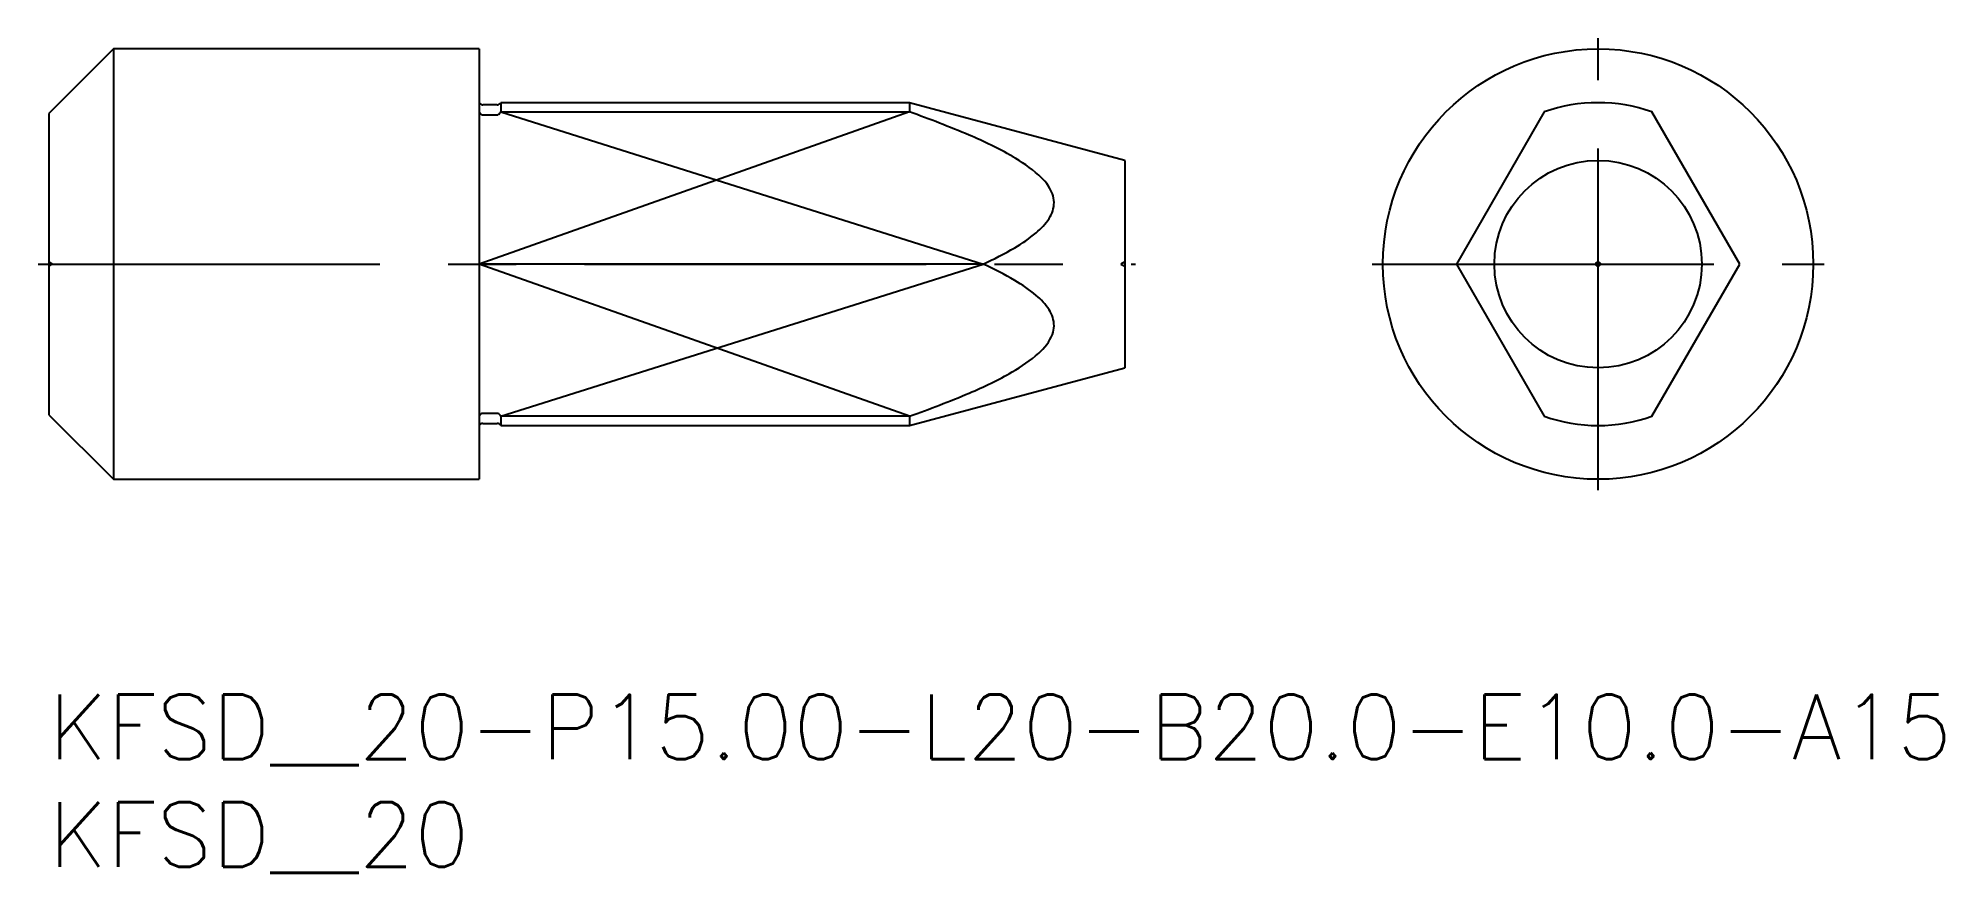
# Model space of a CAD drawing. Extents: x -0.5 to 88.1, y -8.3 to 30.5.
import ezdxf

# ---------------------------------------------------------------- set-up
doc = ezdxf.new("R2010")
doc.units = 0
doc.header["$LTSCALE"] = 0.5
doc.linetypes.add('CENTER', pattern=[50.8, 31.75, -6.35, 6.35, -6.35])
doc.linetypes.add('DASHED', pattern=[19.05, 12.7, -6.35])
for name, color, linetype in [('MSM_CENTER', 1, 'CENTER'), ('MSM_CONTINUOUS', 7, 'CONTINUOUS'), ('MSM_DASHED', 4, 'DASHED'), ('MSM_NARROW', 5, 'CONTINUOUS'), ('MSM_PART_NUMBER', 7, 'CONTINUOUS')]:
    doc.layers.add(name, color=color, linetype=linetype)
doc.styles.get("Standard").update_dxf_attribs({"font": 'txt.shx', "height": 0.5, "bigfont": 'bigfont.shx'})

# ---------------------------------------------------------------- blocks, each defined once
blk = doc.blocks.new('*U18')
at = {"layer": 'MSM_PART_NUMBER'}
blk.add_text('KFSD__20-P15.00-L20-B20.0-E10.0-A15', height=3, dxfattribs=at).set_placement((0, -3))
blk = doc.blocks.new('*U19')
at = {"layer": 'MSM_PART_NUMBER'}
blk.add_text('KFSD__20', height=3, dxfattribs=at).set_placement((0, -8))

msp = doc.modelspace()

# ---------------------------------------------------------------- linework, layer by layer
at = {"layer": 'MSM_CENTER'}
for p, q in [((72, 9.5), (72, 30.5)), ((-0.5, 20), (50.5, 20)), ((61.5, 20), (82.5, 20))]:
    msp.add_line(p, q, dxfattribs=at)
at = {"layer": 'MSM_CONTINUOUS'}
for p, q in [((3, 30), (0, 27)), ((20, 30), (3, 30)), ((3, 30), (3, 10)), ((20, 30), (20, 10)), ((40, 27.5), (21, 27.5)), ((21, 27.5), (21, 27.071)), ((50, 24.821), (40, 27.5)), ((40, 27.5), (40, 27.071)), ((0, 27), (0, 13)), ((20.827, 27.4), (20.173, 27.4)), ((20.173, 26.937), (20.827, 26.937)), ((21, 27.071), (40, 27.071)), ((69.5, 27.071), (65.418, 20)), ((78.582, 20), (74.5, 27.071)), ((50, 24.821), (50, 15.179)), ((43.424, 20), (20, 20)), ((65.418, 20), (69.5, 12.929)), ((74.5, 12.929), (78.582, 20)), ((40, 12.5), (50, 15.179)), ((0, 13), (3, 10)), ((20.827, 13.063), (20.173, 13.063)), ((20.173, 12.6), (20.827, 12.6)), ((21, 12.929), (21, 12.5)), ((40, 12.929), (21, 12.929)), ((21, 12.5), (40, 12.5)), ((40, 12.929), (40, 12.5)), ((3, 10), (20, 10))]:
    msp.add_line(p, q, dxfattribs=at)
for radius in [10, 4.821, 0.1]:
    msp.add_circle((72, 20), radius, dxfattribs=at)
for centre, radius, start, end in [((20.173, 27.6), 0.2, 210, 270), ((20.827, 27.6), 0.2, 270, 330), ((72, 20), 7.5, 70.52878, 109.47122), ((20.222, 27.161), 0.24, 202.03433, 235.70245), ((20.174, 27.094), 0.158, 236.38759, 269.53623), ((20.826, 27.093), 0.157, 270.39287, 301.94783), ((20.78, 27.16), 0.237, 302.85681, 338.10462), ((22.303, -22.519), 52.653, 67.12571, 70.36013), ((35.892, 9.492), 17.878, 60.21155, 67.37425), ((41.344, 18.847), 7.05, 48.64286, 60.89084), ((44.49, 22.365), 2.331, 22.66397, 49.54612), ((45.51, 22.847), 1.205, 0.97684, 20.2511), ((45.368, 22.875), 1.347, 326.04679, 359.6624), ((41.096, 27.25), 7.517, 300.3052, 309.53403), ((44.001, 23.761), 2.976, 309.15901, 326.60323), ((36.911, 34.326), 15.737, 294.44798, 300.45865), ((36.911, 5.674), 15.737, 59.54135, 65.55202), ((41.096, 12.75), 7.517, 50.46597, 59.6948), ((44.001, 16.239), 2.976, 33.39677, 50.84099), ((45.368, 17.125), 1.347, 0.3376, 33.95321), ((45.51, 17.153), 1.205, 339.7489, 359.02316), ((44.49, 17.635), 2.331, 310.45388, 337.33603), ((41.344, 21.153), 7.05, 299.10916, 311.35714), ((35.892, 30.508), 17.878, 292.62575, 299.78845), ((22.303, 62.519), 52.653, 289.63987, 292.87429), ((20.222, 12.839), 0.24, 124.29755, 157.96567), ((20.173, 12.4), 0.2, 90, 150), ((20.174, 12.906), 0.158, 90.46377, 123.61241), ((20.826, 12.907), 0.157, 58.05217, 89.60713), ((20.827, 12.4), 0.2, 30, 90), ((20.78, 12.84), 0.237, 21.89538, 57.14319), ((72, 20), 7.5, 250.52878, 289.47122)]:
    msp.add_arc(centre, radius, start, end, dxfattribs=at)
at = {"layer": 'MSM_DASHED'}
for p, q in [((0, 20.1), (0.173, 20)), ((0.173, 20), (0, 19.9)), ((50, 20.1), (49.827, 20)), ((49.827, 20), (50, 19.9))]:
    msp.add_line(p, q, dxfattribs=at)
at = {"layer": 'MSM_NARROW'}
for p, q in [((40, 27.071), (20, 20)), ((21, 27.071), (43.424, 20)), ((40, 12.929), (20, 20)), ((21, 12.929), (43.424, 20))]:
    msp.add_line(p, q, dxfattribs=at)

# ---------------------------------------------------------------- block references
at = {"layer": 'MSM_CONTINUOUS'}
for name in ['*U18', '*U19']:
    msp.add_blockref(name, (0, 0), dxfattribs=at)

doc.saveas('drawing.dxf')
